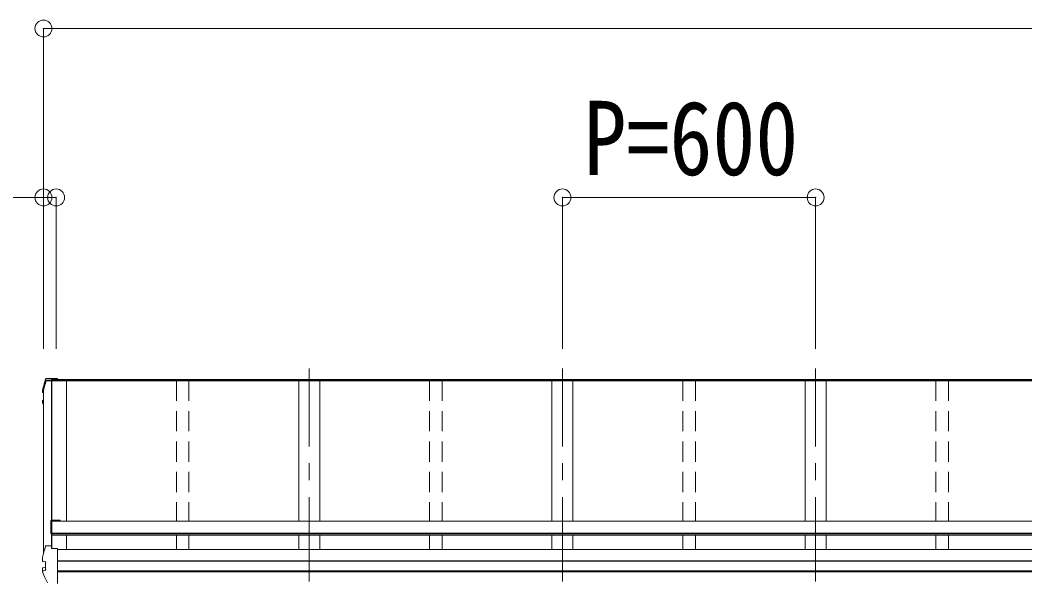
# Model space of a CAD drawing. Units: millimetres at full size, sheet at 1:40; details may follow other scales. Extents: x -11243 to 77708, y -7760 to 25636.
# Drawn here: x -8591 to -6210, y -2307 to -976 of the extents above; entities that cross this region are included whole.
import ezdxf
from ezdxf.enums import TextEntityAlignment as Align

# ---------------------------------------------------------------- set-up
doc = ezdxf.new("R2010")
doc.units = ezdxf.units.MM
doc.header["$LTSCALE"] = 40
doc.header["$PDMODE"] = 32
doc.header["$PDSIZE"] = 40
doc.linetypes.add('CHAIN1', pattern=[8, 5, -1, 1, -1])
doc.linetypes.add('DASHED1', pattern=[1.8, 1.2, -0.6])
for name, color, linetype, lineweight in [('0-1_本体', 5, 'CHAIN1', 9), ('0-3_ELV2', 4, 'Continuous', 9), ('0-6_OTH_LINE', 6, 'Continuous', 9)]:
    doc.layers.add(name, color=color, linetype=linetype, lineweight=lineweight)
doc.styles.add('ＭＳ ゴシック', font='')
doc.styles.get('ＭＳ ゴシック').set_extended_font_data('MS Gothic')

msp = doc.modelspace()

# ---------------------------------------------------------------- linework, layer by layer
at = {"layer": '0-1_本体'}
for p, q in [((-7905.5, -2305.84), (-7905.5, -1801.66)), ((-7305.5, -2305.84), (-7305.5, -1801.66)), ((-6705.5, -2305.84), (-6705.5, -1801.66))]:
    msp.add_line(p, q, dxfattribs=at)
at = {"layer": '0-3_ELV2'}
for p, q in [((-8532.99, -1834.87), (-8530.37, -1826.21)), ((-8480.5, -1830.19), (-8528.94, -1830.19)), ((-8516.47, -1830.04), (-8528.89, -1830.04)), ((-8528.74, -1828.54), (-8516.7, -1828.54)), ((-8527.5, -1824.93), (-8527.5, -1824.92)), ((-8527.5, -1824.93), (-8502.5, -1824.93)), ((-8527.5, -1824.93), (-8527.5, -1824.93)), ((-8516.7, -1827.45), (-8516.32, -1829.95)), ((-8516.7, -1828.54), (-8516.7, -1827.45)), ((-8502.5, -1827.45), (-8516.7, -1827.45)), ((-8516.7, -1828.54), (-8516.47, -1830.04)), ((-8516.47, -1830.04), (-8516.47, -1829.69)), ((-8516.4, -1830.19), (-8516.4, -2223.61)), ((-8505.5, -1829.95), (-8516.32, -1829.95)), ((-8515.8, -2227.56), (-8515.8, -1830.19)), ((-705.5, -1829.28), (-8505.5, -1829.28)), ((-705.5, -1830.18), (-8505.5, -1830.18)), ((-8502.5, -1828.95), (-8502.5, -1824.93)), ((-708.5, -1827.01), (-8502.5, -1827.01)), ((-8480.5, -1830.1), (-8480.5, -2162.54)), ((-7930.5, -1830.1), (-7930.5, -2162.54)), ((-7880.5, -1830.1), (-7880.5, -2162.54)), ((-7330.5, -1830.1), (-7330.5, -2162.54)), ((-7280.5, -1830.1), (-7280.5, -2162.54)), ((-6730.5, -1830.1), (-6730.5, -2162.54)), ((-6680.5, -1830.1), (-6680.5, -2162.54)), ((-8537.81, -1856.86), (-8537.81, -1852.81)), ((-8537.78, -1852.49), (-8535.45, -1843.64)), ((-8535.5, -1856.85), (-8536.27, -1856.7)), ((-8535.5, -1856.5), (-8536.19, -1856.37)), ((-8535.5, -1853.55), (-8535.5, -2240.42)), ((-8535.45, -1843.64), (-8532.99, -1834.87)), ((-8537.92, -1881.89), (-8537.92, -1877.83)), ((-8535.5, -1880.35), (-8536.86, -1880.62)), ((-8536.76, -1858.13), (-8535.5, -1858.37)), ((-8536.34, -1876.36), (-8536.33, -1876.36)), ((-8535.5, -1876.26), (-8536.33, -1876.36)), ((-8535.5, -1881.88), (-8536.34, -1882.04)), ((-8517.8, -2162.38), (-8517.8, -2191.84)), ((-8495.8, -2160.38), (-8515.8, -2160.38)), ((-8495.8, -2161.92), (-8515.8, -2161.92)), ((-4899.7, -2162.54), (-8515.8, -2162.54)), ((-8495.8, -2160.38), (-8495.8, -2162.54)), ((-8515.8, -2191.84), (-8517.8, -2191.84)), ((-4915.5, -2191.57), (-8515.8, -2191.57)), ((-4915.5, -2193.31), (-8515.8, -2193.31)), ((-4915.5, -2196.43), (-8515.8, -2196.43)), ((-8480.5, -2196.43), (-8480.5, -2230.09)), ((-7930.5, -2196.43), (-7930.5, -2230.09)), ((-7880.5, -2196.43), (-7880.5, -2230.09)), ((-7330.5, -2196.43), (-7330.5, -2230.09)), ((-7280.5, -2196.43), (-7280.5, -2230.09)), ((-6730.5, -2196.43), (-6730.5, -2230.09)), ((-6680.5, -2196.43), (-6680.5, -2230.09)), ((-8528.74, -2221.29), (-8516.7, -2221.29)), ((-8516.47, -2222.78), (-8516.7, -2221.29)), ((-8516.47, -2222.78), (-8516.47, -2223.13)), ((-8515.75, -2227.92), (-8516.47, -2223.13)), ((-8515.76, -2227.92), (-8516.32, -2224.24)), ((-8516.32, -2227.92), (-8516.32, -2224.24)), ((-8502.5, -2310.33), (-8502.5, -2227.92)), ((-708.5, -2230.09), (-8502.5, -2230.09)), ((-8537.81, -2256.99), (-8537.81, -2249.6)), ((-8536.19, -2258.46), (-8536.19, -2258.46)), ((-8529.93, -2259.23), (-8536.19, -2258.46)), ((-8530.5, -2259.37), (-8530.5, -2278.58)), ((-8529.93, -2259.23), (-8529.93, -2259.23)), ((-708.5, -2256.62), (-8502.5, -2256.62)), ((-708.5, -2257.51), (-8502.5, -2257.51)), ((-8537.92, -2282.03), (-8537.92, -2274.64)), ((-8536.86, -2273.36), (-8530.91, -2272.21)), ((-8536.33, -2280.74), (-8536.34, -2280.75)), ((-8536.33, -2280.74), (-8529.93, -2279.05)), ((-8529.93, -2279.05), (-8529.93, -2279.05)), ((-708.5, -2280.73), (-8502.5, -2280.73)), ((-708.5, -2282.66), (-8502.5, -2282.66))]:
    msp.add_line(p, q, dxfattribs=at)
at = {"layer": '0-3_ELV2', "linetype": 'DASHED1'}
for p, q in [((-8220.5, -1830.1), (-8220.5, -2162.54)), ((-8190.5, -1830.1), (-8190.5, -2162.54)), ((-7620.5, -1830.1), (-7620.5, -2162.54)), ((-7590.5, -1830.1), (-7590.5, -2162.54)), ((-7020.5, -1830.1), (-7020.5, -2162.54)), ((-6990.5, -1830.1), (-6990.5, -2162.54)), ((-6420.5, -1830.1), (-6420.5, -2162.54)), ((-6390.5, -1830.1), (-6390.5, -2162.54)), ((-8220.5, -2196.43), (-8220.5, -2230.09)), ((-8190.5, -2196.43), (-8190.5, -2230.09)), ((-7620.5, -2196.43), (-7620.5, -2230.09)), ((-7590.5, -2196.43), (-7590.5, -2230.09)), ((-7020.5, -2196.43), (-7020.5, -2230.09)), ((-6990.5, -2196.43), (-6990.5, -2230.09)), ((-6420.5, -2196.43), (-6420.5, -2230.09)), ((-6390.5, -2196.43), (-6390.5, -2230.09))]:
    msp.add_line(p, q, dxfattribs=at)
at = {"layer": '0-3_ELV2'}
for points in [[(-8530.36, -1826.2), (-8530.24, -1825.91), (-8530.07, -1825.64), (-8529.85, -1825.41), (-8529.6, -1825.23), (-8529.32, -1825.1), (-8529.05, -1825.02), (-8528.82, -1824.98), (-8528.59, -1824.96), (-8528.33, -1824.94), (-8528.05, -1824.93), (-8527.74, -1824.92), (-8527.42, -1824.92)], [(-8502.5, -1828.95), (-8505.5, -1828.95), (-8505.5, -1829.95)], [(-8537.78, -1852.5), (-8537.81, -1852.76), (-8537.81, -1852.81)], [(-8535.5, -1888.09), (-8536.42, -1885.86), (-8537.82, -1882.37)], [(-8502.5, -2227.92), (-8516.7, -2227.92), (-8516.7, -2221.29)], [(-8537.78, -2249.29), (-8537.81, -2249.55), (-8537.81, -2249.6)], [(-8537.81, -2257.03), (-8537.81, -2256.94), (-8537.78, -2256.68)], [(-8536.27, -2258.45), (-8536.55, -2258.37), (-8536.79, -2258.3), (-8537.03, -2258.2), (-8537.3, -2258.03), (-8537.56, -2257.76), (-8537.75, -2257.41), (-8537.8, -2257.03)], [(-8536.19, -2258.46), (-8536.42, -2258.39), (-8536.62, -2258.24), (-8536.79, -2258.02), (-8536.91, -2257.75), (-8536.98, -2257.44), (-8536.99, -2257.11), (-8536.94, -2256.79)], [(-8530.5, -2259.37), (-8530.52, -2259.25), (-8530.55, -2259.16)], [(-8529.93, -2259.23), (-8529.85, -2259.26), (-8529.77, -2259.31), (-8529.71, -2259.39), (-8529.66, -2259.48), (-8529.64, -2259.59), (-8529.63, -2259.71)], [(-8537.81, -2282.53), (-8537.88, -2282.37), (-8537.92, -2282.19), (-8537.92, -2282.01)], [(-8537.82, -2282.51), (-8534.97, -2289.33), (-8532.02, -2296.06), (-8528.98, -2302.71), (-8525.86, -2309.27)], [(-8537.02, -2282.72), (-8537.11, -2282.4), (-8537.14, -2282.04), (-8537.09, -2281.68), (-8536.98, -2281.35), (-8536.8, -2281.07), (-8536.58, -2280.86), (-8536.34, -2280.75)], [(-8529.93, -2279.05), (-8529.85, -2279.01), (-8529.77, -2278.95), (-8529.71, -2278.87), (-8529.66, -2278.76), (-8529.64, -2278.65), (-8529.63, -2278.53)]]:
    msp.add_lwpolyline(points, dxfattribs=at)
for centre, radius, start, end in [((-8052.49, -1976.2), 499.82, 162.96047, 166.14879), ((-8052.49, -1976.2), 498.32, 162.94349, 166.12469), ((-8528.75, -1830.24), 1.7, 89.95676, 162.90929), ((-8536.52, -1856.86), 1.3, 166.2046, 259.10358), ((-8536.62, -1877.83), 1.3, 100.9005, 179.9623), ((-8536.62, -1881.89), 1.3, 100.8868, 201.66215), ((-8073.17, -1697.32), 498.64, 201.74241, 202.00165), ((-8073.17, -1696.98), 498.64, 201.78246, 202.00165), ((-8515.8, -2162.38), 2, 90, 180), ((-8052.49, -2368.95), 499.82, 162.96047, 166.14879), ((-8528.75, -2222.99), 1.7, 89.95676, 162.90929), ((-8536.62, -2274.64), 1.3, 100.9005, 179.9623), ((-8531, -2271.72), 0.499, 280.91518, 359.94761)]:
    msp.add_arc(centre, radius, start, end, dxfattribs=at)
at = {"layer": '0-6_OTH_LINE'}
for p, q in [((-8535.5, -996.03), (-8535.5, -1755.03)), ((-8535.5, -996.03), (-675.5, -996.03)), ((-8535.5, -1396.03), (-8884.26, -1396.03)), ((-8535.5, -1396.03), (-8535.5, -1755.03)), ((-8505.5, -1396.03), (-8535.5, -1396.03)), ((-8505.5, -1396.03), (-8505.5, -1755.03)), ((-7305.5, -1396.03), (-7305.5, -1755.03)), ((-6705.5, -1396.03), (-7305.5, -1396.03)), ((-6705.5, -1396.03), (-6705.5, -1755.03))]:
    msp.add_line(p, q, dxfattribs=at)
for p in [(-8535.5, -996.03), (-8535.5, -1396.03), (-8505.5, -1396.03), (-7305.5, -1396.03), (-6705.5, -1396.03)]:
    msp.add_point(p, dxfattribs=at)

# ---------------------------------------------------------------- texts
at = {"layer": '0-6_OTH_LINE', "color": 7, "style": 'ＭＳ ゴシック', "width": 0.85}
msp.add_text('P=600', height=176, dxfattribs=at).set_placement((-7255.5, -1396.03), align=Align.BOTTOM_LEFT)

doc.saveas('drawing.dxf')
